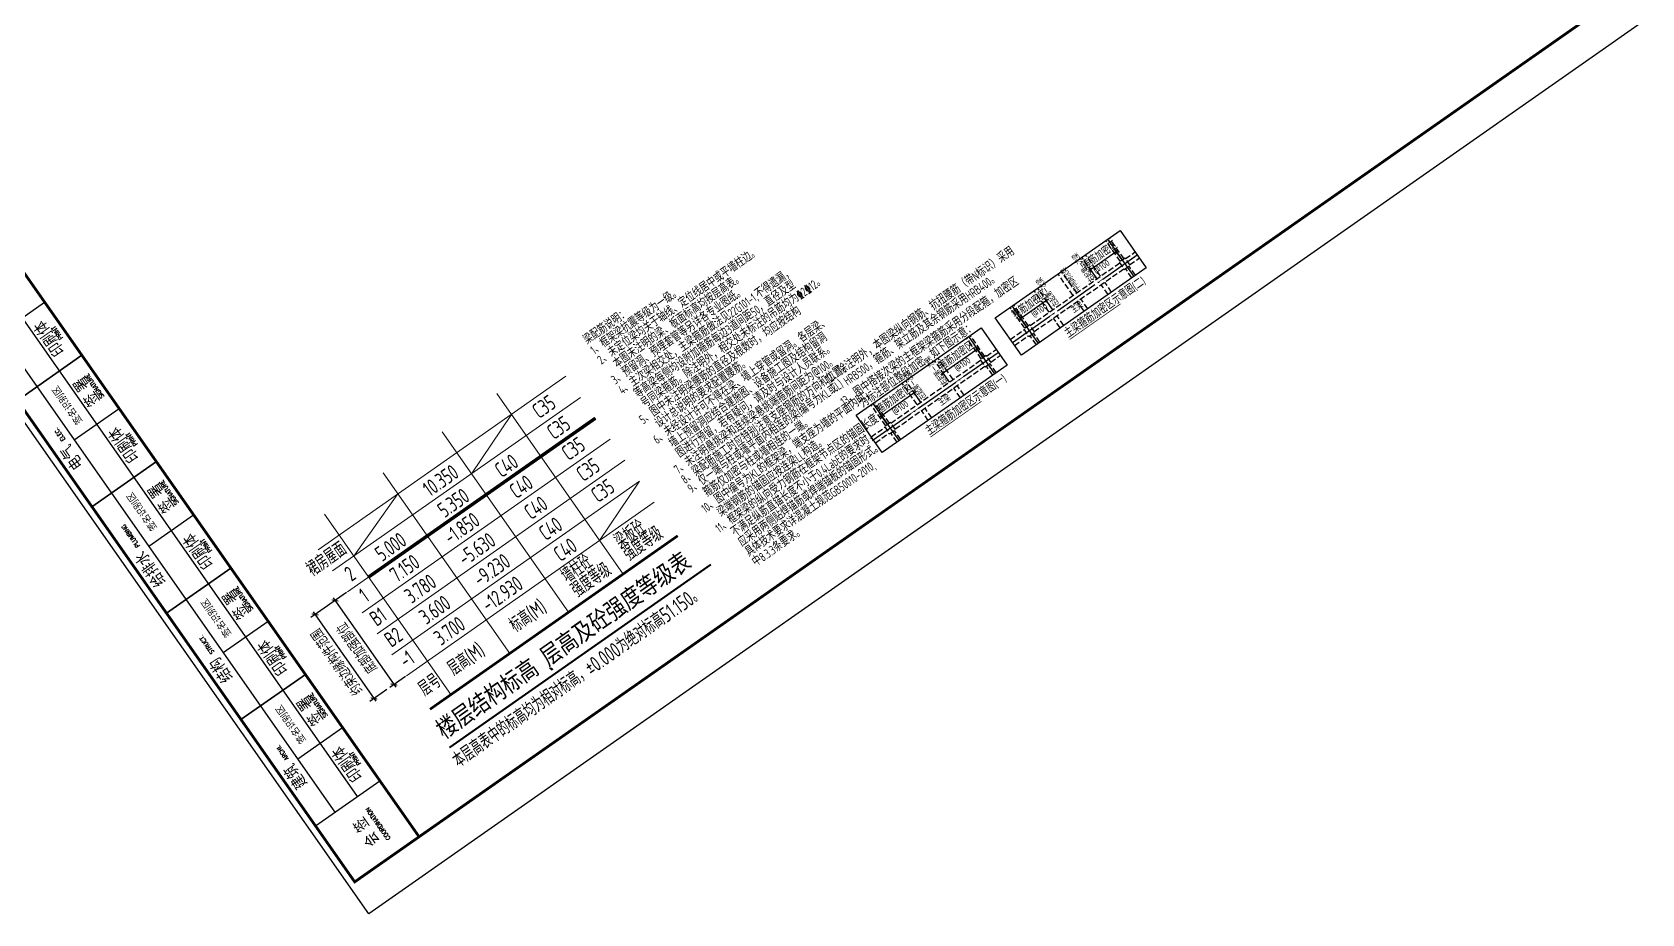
# Model space of a CAD drawing. Header units: millimetres. Extents: x 1089227 to 13101469, y 618865 to 10240562.
# Drawn here: x 3686818 to 3757457, y 4721512 to 4760204 of the extents above; entities that cross this region are included whole.
import ezdxf
from ezdxf.enums import TextEntityAlignment as Align

# ---------------------------------------------------------------- set-up
doc = ezdxf.new("R2010")
doc.units = ezdxf.units.MM
doc.header["$LTSCALE"] = 1000
doc.header["$PDMODE"] = 3
doc.header["$PDSIZE"] = 200
for name, pattern in [('CENTER', [2, 1.25, -0.25, 0.25, -0.25]), ('DASH', [0.35, 0.25, -0.1]), ('DOTE', [2.42, 2, -0.2, 0.02, -0.2])]:
    doc.linetypes.add(name, pattern=pattern)
doc.layers.get('0').update_dxf_attribs({"linetype": 'CONTINUOUS'})
doc.layers.get('Defpoints').update_dxf_attribs({"linetype": 'CONTINUOUS'})
for name, color, linetype in [('DIM', 3, 'CONTINUOUS'), ('DT', 3, 'CONTINUOUS'), ('P-dim', 3, 'CONTINUOUS'), ('R1', 6, 'DASH'), ('S-GRID', 11, 'DOTE'), ('S0', 4, 'CONTINUOUS'), ('S1', 4, 'DASH'), ('TAB_TH', 7, 'CONTINUOUS'), ('text-板面筋', 3, 'CONTINUOUS'), ('TK', 4, 'CONTINUOUS'), ('TK-TEXT', 7, 'CONTINUOUS'), ('VHBoundary', 4, 'CONTINUOUS')]:
    doc.layers.add(name, color=color, linetype=linetype)
doc.layers.add('S-TABLE', color=113, linetype='CONTINUOUS', lineweight=0)
doc.layers.add('S-TEXT', color=32, linetype='CONTINUOUS', lineweight=0)
doc.layers.add('TK-MEMO', color=8, linetype='CONTINUOUS', plot=False)
doc.styles.add('SADITK', font='sadixcsg.shx', dxfattribs={"bigfont": 'AllInOneBig.shx'})
doc.styles.add('SADITK-SX', font='simfang.ttf', dxfattribs={"width": 0.7})
doc.styles.add('SADITK-YW', font='romanc.shx', dxfattribs={"width": 0.7, "bigfont": 'AllInOneBig.shx'})
doc.styles.add('TSSD', font='tssdeng.shx', dxfattribs={"bigfont": 'hztxt.shx'})
doc.styles.add('TSSD_Dimension', font='tssdeng.shx', dxfattribs={"width": 0.75, "bigfont": 'Hztxt.shx'})
doc.styles.add('TSSD_Label', font='Tssdeng.shx', dxfattribs={"width": 0.7, "bigfont": 'hztxt.shx'})
doc.styles.add('TSSD_Rein', font='tssdeng.shx', dxfattribs={"width": 0.7, "bigfont": 'hztxt.shx'})
doc.styles.add('黑体', font='simhei.ttf', dxfattribs={"width": 0.8})
doc.dimstyles.new('TSSD_100_100', dxfattribs={"dimtxt": 350, "dimasz": 100, "dimexe": 150, "dimexo": 250, "dimgap": 100, "dimtad": 1, "dimdec": 0, "dimzin": 0, "dimdsep": 46, "dimtxsty": 'TSSD_Dimension', "dimblk": 'ARCHTICK', "dimblk1": 'ARCHTICK', "dimblk2": 'ARCHTICK', "dimcen": 0, "dimdle": 100, "dimclrt": 7, "dimadec": 0, "dimazin": 0, "dimtfac": 1, "dimtdec": 0, "dimtix": 1, "dimtmove": 2, "dimatfit": 3, "dimfxl": 0, "dimtolj": 1, "dimtzin": 0, "dimarcsym": 0})
doc.dimstyles.new('TSSD_150_150', dxfattribs={"dimtxt": 525, "dimasz": 150, "dimexe": 225, "dimexo": 375, "dimgap": 150, "dimtad": 1, "dimdec": 0, "dimzin": 0, "dimdsep": 46, "dimtxsty": 'TSSD_Dimension', "dimblk": 'ARCHTICK', "dimblk1": 'ARCHTICK', "dimblk2": 'ARCHTICK', "dimcen": 0, "dimdle": 150, "dimclrt": 7, "dimadec": 0, "dimazin": 0, "dimtfac": 1, "dimtdec": 0, "dimtix": 1, "dimtmove": 2, "dimatfit": 3, "dimfxl": 0, "dimtolj": 1, "dimtzin": 0, "dimarcsym": 0})

# ---------------------------------------------------------------- blocks, each defined once
blk = doc.blocks.new('template_31-施工图_A0_A0_1.0000_3fa9c08c64a9101061c9a26412af947e', base_point=(-1189, 0))
at = {"layer": 'TK'}
for p, q in [((-1187, 30), (-1187, 410)), ((-1180, 30), (-1180, 410)), ((-1172, 30), (-1172, 410)), ((-1180, 201), (-1164, 201)), ((-1180, 163), (-1164, 163)), ((-1180, 125), (-1164, 125)), ((-1180, 87), (-1164, 87)), ((-1180, 49), (-1164, 49))]:
    blk.add_line(p, q, dxfattribs=at)
for points in [[(-1189, 841), (1189, 841), (1189, 0), (-1189, 0)], [(-1187, 182), (-1164, 182), (-1164, 220), (-1187, 220)], [(-1187, 144), (-1164, 144), (-1164, 182), (-1187, 182)], [(-1187, 106), (-1164, 106), (-1164, 144), (-1187, 144)], [(-1187, 68), (-1164, 68), (-1164, 106), (-1187, 106)], [(-1187, 30), (-1164, 30), (-1164, 68), (-1187, 68)]]:
    blk.add_lwpolyline(points, close=True, dxfattribs=at)
at = {"layer": 'TK', "const_width": 0.8}
blk.add_lwpolyline([(-1164, 831), (-1164, 10), (1179, 10), (1179, 831)], close=True, dxfattribs=at)
at = {"layer": 'TK', "color": 4, "const_width": 0.8}
blk.add_lwpolyline([(-1164, 10), (-1187, 10), (-1187, 410), (-1164, 410)], close=True, dxfattribs=at)
at = {"layer": 'VHBoundary'}
blk.add_lwpolyline([(-1189, 841), (1189, 841), (1189, 0), (-1189, 0)], close=True, dxfattribs=at)
at = {"layer": 'TK', "style": 'SADITK'}
for s, p in [('印刷体', (-1167, 191.5)), ('签 署', (-1167, 172.5)), ('印刷体', (-1167, 153.5)), ('签 署', (-1167, 134.5)), ('印刷体', (-1167, 115.5)), ('签 署', (-1167, 96.5)), ('印刷体', (-1167, 77.5)), ('签 署', (-1167, 58.5)), ('印刷体', (-1167, 39.5))]:
    blk.add_text(s, height=4, rotation=90, dxfattribs=at).set_placement(p, align=Align.CENTER)
at = {"layer": 'TK', "style": 'SADITK-YW', "width": 0.9}
for s, p in [('PRINT', (-1165.5, 191.5)), ('SIGNATURE', (-1165.5, 172.5)), ('PRINT', (-1165.5, 153.5)), ('SIGNATURE', (-1165.5, 134.5)), ('PRINT', (-1165.5, 115.5)), ('SIGNATURE', (-1165.5, 96.5)), ('PRINT', (-1165.5, 77.5)), ('SIGNATURE', (-1165.5, 58.5)), ('PRINT', (-1165.5, 39.5)), ('COORDINATION', (-1171, 20))]:
    blk.add_text(s, height=1.3, rotation=90, dxfattribs=at).set_placement(p, align=Align.CENTER)
for s, p in [('  ELEC.', (-1182, 163)), ('  PLUMBING', (-1182, 125)), ('  STRUCT.', (-1182, 87)), ('  ARCHI.', (-1182, 49))]:
    blk.add_text(s, height=1.3, rotation=90, dxfattribs=at).set_placement(p)
at = {"layer": 'TK', "style": 'SADITK'}
for s, p in [('电气', (-1181.5, 163)), ('给排水', (-1181.5, 125)), ('结构', (-1181.5, 87)), ('建筑', (-1181.5, 49))]:
    blk.add_text(s, height=4, rotation=90, dxfattribs=at).set_placement(p, align=Align.RIGHT)
blk.add_text('会 签', height=4, rotation=90, dxfattribs=at).set_placement((-1176, 20), align=Align.MIDDLE)
at = {"layer": 'TK-MEMO', "style": 'SADITK'}
for p in [(-1176, 172.5), (-1176, 134.5), (-1176, 96.5), (-1176, 58.5)]:
    blk.add_text('签名识别区', height=2, rotation=90, dxfattribs=at).set_placement(p, align=Align.MIDDLE)
at = {"layer": 'TK-TEXT', "style": 'SADITK-SX', "width": 0.7}
for tag, p in [('市政会签', (-1176, 381.5)), ('园林会签', (-1176, 343.5)), ('幕墙会签', (-1176, 305.5)), ('装饰会签', (-1176, 267.5)), ('燃气会签', (-1176, 229.5)), ('暖通会签', (-1176, 191.5)), ('电气会签', (-1176, 153.5)), ('给排水会签', (-1176, 115.5)), ('结构会签', (-1176, 77.5)), ('建筑会签', (-1176, 39.5))]:
    blk.add_attdef(tag, text='', height=4, rotation=90, dxfattribs=at).set_placement(p, align=Align.MIDDLE_CENTER)
for tag, height, p in [('专业审定', 4, (1134.75, 268)), ('专业审核', 4, (1134.75, 248)), ('项目负责1', 4, (1134.75, 238)), ('项目负责2', 4, (1134.75, 228)), ('专业负责1', 4, (1134.75, 218)), ('专业负责2', 4, (1134.75, 208)), ('专业校对', 4, (1134.75, 198)), ('专业设计', 4, (1134.75, 188)), ('方案设计', 4, (1134.75, 178)), ('专业制图', 4, (1134.75, 168)), ('建设单位_001', 4, (1148.5, 140)), ('建设地点_001', 4, (1148.5, 124)), ('工程名称_001', 4, (1148.5, 106)), ('子项名称_001', 4, (1148.5, 86)), ('图纸名称_001', 4, (1148.5, 66)), ('版次', 4, (1129.5, 53)), ('日期', 4, (1165, 53)), ('图别', 4, (1129.5, 43)), ('图号', 4, (1165, 43)), ('合同号', 4, (1136, 30)), ('项目编号1', 2, (1114.06, 13.58)), ('阶段编号1', 2, (1132.25, 13.75)), ('子项编号1', 2, (1144.75, 13.75))]:
    blk.add_attdef(tag, text='', height=height, dxfattribs=at).set_placement(p, align=Align.MIDDLE_CENTER)
blk = doc.blocks.new('_ArchTick')
at = {"color": 0, "linetype": 'ByBlock', "const_width": 0.3}
blk.add_lwpolyline([(-0.71, -0.71), (0.71, 0.71)], dxfattribs=at)
blk = doc.blocks.new('*D899')
at = {"layer": 'Defpoints', "color": 0, "ltscale": 1000, "transparency": 16777216}
for p in [(530, 8167, 94555), (-405, 3667), (586, 3667, 94555)]:
    blk.add_point(p, dxfattribs=at)
at = {"layer": 'P-dim', "color": 0, "lineweight": -2, "ltscale": 1000, "transparency": 16777216}
for p, q in [((155, 8167), (-630, 8167)), ((-405, 8317), (-405, 3517)), ((211, 3667), (-630, 3667))]:
    blk.add_line(p, q, dxfattribs=at)
at = {"layer": 'P-dim', "color": 0, "lineweight": -2, "ltscale": 1000, "transparency": 16777216, "xscale": 150, "yscale": 150, "zscale": 150}
for p, rotation in [((-405, 8167), 90), ((-405, 3667), 270)]:
    blk.add_blockref('_ArchTick', p, dxfattribs=dict(at, rotation=rotation))
at = {"layer": 'P-dim', "color": 7, "ltscale": 1000, "transparency": 16777216, "insert": (-817, 5917), "char_height": 525, "attachment_point": 5, "rotation": 90, "style": 'TSSD_Rein'}
blk.add_mtext('\\A1;底部加强部位', dxfattribs=at)
blk = doc.blocks.new('*D900')
at = {"layer": 'Defpoints', "color": 0, "ltscale": 1000, "transparency": 16777216}
for p in [(586, 8167, 94555), (-1476, 3667), (-405, 3667)]:
    blk.add_point(p, dxfattribs=at)
at = {"layer": 'P-dim', "color": 0, "lineweight": -2, "ltscale": 1000, "transparency": 16777216}
for p, q in [((211, 8167), (-1701, 8167)), ((-1476, 8317), (-1476, 3517)), ((-780, 3667), (-1701, 3667))]:
    blk.add_line(p, q, dxfattribs=at)
at = {"layer": 'P-dim', "color": 0, "lineweight": -2, "ltscale": 1000, "transparency": 16777216, "xscale": 150, "yscale": 150, "zscale": 150}
for p, rotation in [((-1476, 8167), 90), ((-1476, 3667), 270)]:
    blk.add_blockref('_ArchTick', p, dxfattribs=dict(at, rotation=rotation))
at = {"layer": 'P-dim', "color": 7, "ltscale": 1000, "transparency": 16777216, "insert": (-1888, 5917), "char_height": 525, "attachment_point": 5, "rotation": 90, "style": 'TSSD_Rein'}
blk.add_mtext('\\A1;约束边缘构件范围', dxfattribs=at)
blk = doc.blocks.new('*D545')
at = {"layer": 'Defpoints', "color": 0, "transparency": 16777216}
for p in [(8784, -9957), (8784, -10656), (10544, -10656)]:
    blk.add_point(p, dxfattribs=at)
at = {"layer": 'DIM', "color": 0, "lineweight": -2, "transparency": 16777216}
for p, q in [((8784, -10406), (8784, -9807)), ((10544, -10406), (10544, -9807)), ((10644, -9957), (8684, -9957))]:
    blk.add_line(p, q, dxfattribs=at)
at = {"layer": 'DIM', "color": 0, "lineweight": -2, "transparency": 16777216, "xscale": 100, "yscale": 100, "zscale": 100}
for p, rotation in [((8784, -9957), 180.0000000000303), ((10544, -9957), 3.029576589597127e-11)]:
    blk.add_blockref('_ArchTick', p, dxfattribs=dict(at, rotation=rotation))
at = {"layer": 'DIM', "color": 7, "transparency": 16777216, "insert": (9664, -9682), "char_height": 350, "attachment_point": 5, "style": 'TSSD_Dimension'}
blk.add_mtext('\\A1;箍筋加密区', dxfattribs=at)
blk = doc.blocks.new('*D546')
at = {"layer": 'Defpoints', "color": 0, "transparency": 16777216}
for p in [(13904, -9957), (12080, -10656), (13904, -10656)]:
    blk.add_point(p, dxfattribs=at)
at = {"layer": 'DIM', "color": 0, "lineweight": -2, "transparency": 16777216}
for p, q in [((12080, -10406), (12080, -9807)), ((13904, -10406), (13904, -9807)), ((11980, -9957), (14004, -9957))]:
    blk.add_line(p, q, dxfattribs=at)
at = {"layer": 'DIM', "color": 0, "lineweight": -2, "transparency": 16777216, "xscale": 100, "yscale": 100, "zscale": 100, "rotation": 180}
blk.add_blockref('_ArchTick', (12080, -9957), dxfattribs=at)
at = {"layer": 'DIM', "color": 0, "lineweight": -2, "transparency": 16777216, "xscale": 100, "yscale": 100, "zscale": 100}
blk.add_blockref('_ArchTick', (13904, -9957), dxfattribs=at)
at = {"layer": 'DIM', "color": 7, "transparency": 16777216, "insert": (12992, -9682), "char_height": 350, "attachment_point": 5, "style": 'TSSD_Dimension'}
blk.add_mtext('\\A1;箍筋加密区', dxfattribs=at)
blk = doc.blocks.new('*D547')
at = {"layer": 'Defpoints', "color": 0, "transparency": 16777216}
for p in [(16239, -9957), (16239, -10656), (17615, -10656)]:
    blk.add_point(p, dxfattribs=at)
at = {"layer": 'DIM', "color": 0, "lineweight": -2, "transparency": 16777216}
for p, q in [((16239, -10406), (16239, -9807)), ((17615, -10406), (17615, -9807)), ((16239, -9957), (16139, -9957)), ((17615, -9957), (16239, -9957)), ((17615, -9957), (17715, -9957))]:
    blk.add_line(p, q, dxfattribs=at)
at = {"layer": 'DIM', "color": 0, "lineweight": -2, "transparency": 16777216, "xscale": 100, "yscale": 100, "zscale": 100}
for p, rotation in [((16239, -9957), 3.87773226764032e-11), ((17615, -9957), 180.0000000000388)]:
    blk.add_blockref('_ArchTick', p, dxfattribs=dict(at, rotation=rotation))
at = {"layer": 'DIM', "color": 7, "transparency": 16777216, "insert": (16927, -9682), "char_height": 350, "attachment_point": 5, "style": 'TSSD_Dimension'}
blk.add_mtext('\\A1;箍筋加密区', dxfattribs=at)
blk = doc.blocks.new('*D548')
at = {"layer": 'Defpoints', "color": 0, "transparency": 16777216}
for p in [(21359, -9957), (19983, -10656), (21359, -10656)]:
    blk.add_point(p, dxfattribs=at)
at = {"layer": 'DIM', "color": 0, "lineweight": -2, "transparency": 16777216}
for p, q in [((19983, -10406), (19983, -9807)), ((21359, -10406), (21359, -9807)), ((19983, -9957), (19883, -9957)), ((19983, -9957), (21359, -9957)), ((21359, -9957), (21459, -9957))]:
    blk.add_line(p, q, dxfattribs=at)
at = {"layer": 'DIM', "color": 0, "lineweight": -2, "transparency": 16777216, "xscale": 100, "yscale": 100, "zscale": 100}
blk.add_blockref('_ArchTick', (19983, -9957), dxfattribs=at)
at = {"layer": 'DIM', "color": 0, "lineweight": -2, "transparency": 16777216, "xscale": 100, "yscale": 100, "zscale": 100, "rotation": 180}
blk.add_blockref('_ArchTick', (21359, -9957), dxfattribs=at)
at = {"layer": 'DIM', "color": 7, "transparency": 16777216, "insert": (20671, -9682), "char_height": 350, "attachment_point": 5, "style": 'TSSD_Dimension'}
blk.add_mtext('\\A1;箍筋加密区', dxfattribs=at)
blk = doc.blocks.new('A$C63A33703')
at = {"layer": 'DT', "const_width": 85.7}
blk.add_lwpolyline([(0, 0), (14008.2, 0)], dxfattribs=at)
at = {"layer": 'DT', "elevation": 56280.6}
blk.add_lwpolyline([(5609.1, 331.7), (5647.9, 311.9), (5680.2, 269.1), (5684.3, 230), (5673.7, 215.7), (5643.1, 206), (5625.8, 220.9), (5625.3, 243.3), (5619.1, 282.8), (5605.7, 330.4), (5602.7, 333)], close=True, dxfattribs=at)
at = {"layer": 'S-TABLE'}
for p, q in [((1390.4, 1867), (1390.4, 11542)), ((4540.4, 1867), (4540.4, 11542)), ((7690.4, 1867), (7690.4, 11542)), ((10615.4, 1867), (10615.4, 11542)), ((265.4, 10417), (13540.4, 10417)), ((1390.4, 9292), (4540.4, 10417)), ((7690.4, 9292), (10615.4, 10417)), ((250.9, 9292), (13525.9, 9292)), ((250.9, 8167), (13525.9, 8167)), ((265.4, 8167), (13540.4, 8167)), ((265.4, 7042), (13540.4, 7042)), ((265.4, 7042), (13540.4, 7042)), ((265.4, 5917), (13540.4, 5917)), ((265.4, 5917), (13540.4, 5917)), ((265.4, 4792), (13540.4, 4792)), ((265.4, 4792), (13540.4, 4792)), ((10615.4, 3667), (13540.4, 4792)), ((265.4, 3667), (13540.4, 3667)), ((265.4, 3667), (13540.4, 3667))]:
    blk.add_line(p, q, dxfattribs=at)
at = {"layer": 'TAB_TH', "const_width": 112.5}
blk.add_lwpolyline([(265.4, 1867), (13540.4, 1867)], dxfattribs=at)
at = {"layer": 'DT'}
for s, height, style, width, p in [('裙房屋面', 675, 'TSSD_Label', 0.7, (-614.9, 9544.3)), ('10.350', 675, 'TSSD_Label', 0.7, (5598.4, 9486.8)), ('2', 675, 'TSSD_Label', 0.7, (650, 8419.3)), ('5.000', 675, 'TSSD_Label', 0.7, (2252.1, 8361.8)), ('5.350', 675, 'TSSD_Label', 0.7, (5598.4, 8361.8)), ('C40', 675, 'TSSD_Label', 0.7, (8662.4, 8361.8)), ('1', 675, 'TSSD_Label', 0.7, (650, 7294.3)), ('7.150', 675, 'TSSD_Label', 0.7, (2252.1, 7236.8)), ('-1.850', 675, 'TSSD_Label', 0.7, (5135.5, 7236.8)), ('C40', 675, 'TSSD_Label', 0.7, (8662.4, 7236.8)), ('B1', 675, 'TSSD_Label', 0.7, (424.4, 6169.3)), ('3.780', 675, 'TSSD_Label', 0.7, (2252.1, 6111.8)), ('-5.630', 675, 'TSSD_Label', 0.7, (5117.8, 6111.8)), ('C40', 675, 'TSSD_Label', 0.7, (8662.4, 6111.8)), ('B2', 675, 'TSSD_Label', 0.7, (424.4, 5044.3)), ('3.600', 675, 'TSSD_Label', 0.7, (2252.1, 4986.8)), ('-9.230', 675, 'TSSD_Label', 0.7, (5135.5, 4986.8)), ('C40', 675, 'TSSD_Label', 0.7, (8662.4, 4986.8)), ('-1', 675, 'TSSD_Label', 0.7, (424.4, 3919.3)), ('3.700', 675, 'TSSD_Label', 0.7, (2252.1, 3861.8)), ('-12.930', 675, 'TSSD_Label', 0.7, (4795.7, 3861.8)), ('C40', 675, 'TSSD_Label', 0.7, (8662.4, 3861.8)), ('层号', 675, 'TSSD_Label', 0.7, (398.2, 2424.2)), ('层高(M)', 675, 'TSSD_Label', 0.7, (1963.6, 2429.5)), ('标高(M)', 675, 'TSSD_Label', 0.7, (5269.4, 2429.5)), ('楼层结构标高 层高及砼强度等级表', 787.5, '黑体', 0.8, (9.6, 432.8)), ('本层高表中的标高均为相对标高，%%P0.000为绝对标高51.150。', 675, 'TSSD_Label', 0.7, (-184.4, -995.5))]:
    blk.add_text(s, height=height, dxfattribs=dict(at, style=style, width=width)).set_placement(p)
at = {"layer": 'text-板面筋', "style": 'TSSD_Dimension', "width": 0.7}
for p in [(12465.2, 9542.7), (12465.2, 8417.7), (12465.2, 7292.7), (12465.2, 6167.7), (12465.2, 5042.7)]:
    blk.add_text('C35', height=675, rotation=0.000823, dxfattribs=at).set_placement(p, align=Align.RIGHT)
for s, p in [('墙柱砼', (8370.3, 2898.2)), ('梁板砼', (11158.2, 2812.4)), ('强度等级', (8370.3, 2137.2)), ('强度等级', (11144.5, 2148.6))]:
    blk.add_text(s, height=675, rotation=0.000823, dxfattribs=at).set_placement(p)
at = {"layer": 'P-dim', "color": 6, "ltscale": 1000}
for base, p1, p2, text, picture, middle in [((-1475.9, 3667, -94555.2), (586, 8167), (-404.9, 3667, -94555.2), '约束边缘构件范围', '*D900', (-1888.4, 5917, -94555.2)), ((-404.9, 3667, -94555.2), (530.4, 8167), (586, 3667), '底部加强部位', '*D899', (-817.4, 5917, -94555.2))]:
    dim = blk.add_linear_dim(base=base, p1=p1, p2=p2, angle=90, text=text, dimstyle='TSSD_150_150', override={"dimtxsty": 'TSSD_Rein'}, dxfattribs=at)
    dim.commit()
    dim.dimension.update_dxf_attribs({"geometry": picture, "text_midpoint": middle})
blk = doc.blocks.new('SM梁配筋2')
at = {"layer": 'DIM', "linetype": 'CENTER', "ltscale": 0.5, "const_width": 32}
for points in [[(10544.3, -10607.1), (8944.3, -10607.1)], [(13744.3, -10607.1), (12080.3, -10607.1)], [(17614.7, -10607.1), (16398.7, -10607.1)], [(21198.7, -10607.1), (19982.7, -10607.1)]]:
    blk.add_lwpolyline(points, dxfattribs=at)
at = {"layer": 'R1'}
for points in [[(8624.3, -10799.1), (8944.3, -10799.1), (8944.3, -10415.1), (8624.3, -10415.1)], [(13744.3, -10799.1), (14064.3, -10799.1), (14064.3, -10415.1), (13744.3, -10415.1)], [(16078.7, -10799.1), (16398.7, -10799.1), (16398.7, -10415.1), (16078.7, -10415.1)], [(21198.7, -10799.1), (21518.7, -10799.1), (21518.7, -10415.1), (21198.7, -10415.1)]]:
    blk.add_lwpolyline(points, close=True, dxfattribs=at)
at = {"layer": 'S-GRID'}
for p, q in [((8784.3, -9292.9), (8784.3, -11293.1)), ((13904.3, -9292.9), (13904.3, -11293.1)), ((16238.7, -9292.9), (16238.7, -11293.1)), ((21358.7, -9292.9), (21358.7, -11293.1)), ((7884.8, -10607.1), (14577.8, -10607.1)), ((15339.1, -10607.1), (22032.1, -10607.1))]:
    blk.add_line(p, q, dxfattribs=at)
at = {"layer": 'S-TEXT', "const_width": 32}
for points in [[(10017.4, -11945.1), (12742.6, -11945.1)], [(17471.7, -11945.1), (20196.9, -11945.1)]]:
    blk.add_lwpolyline(points, dxfattribs=at)
at = {"layer": 'S0'}
for points in [[(7884.8, -9292.9), (14577.8, -9292.9), (14577.8, -11293.1), (7884.8, -11293.1)], [(15339.1, -9292.9), (22032.1, -9292.9), (22032.1, -11293.1), (15339.1, -11293.1)]]:
    blk.add_lwpolyline(points, close=True, dxfattribs=at)
at = {"layer": 'S1'}
for p, q in [((8688.3, -10415.1), (8688.3, -9292.9)), ((8880.3, -10415.1), (8880.3, -9292.9)), ((10352.3, -10447.1), (10352.3, -9292.9)), ((10544.3, -10447.1), (10544.3, -9292.9)), ((12080.3, -10447.1), (12080.3, -9292.9)), ((12272.3, -10447.1), (12272.3, -9292.9)), ((13808.3, -10415.1), (13808.3, -9292.9)), ((14000.3, -10415.1), (14000.3, -9292.9)), ((16142.7, -10415.1), (16142.7, -9292.9)), ((16334.7, -10415.1), (16334.7, -9292.9)), ((17422.7, -10447.1), (17422.7, -9292.9)), ((17614.7, -10447.1), (17614.7, -9292.9)), ((18702.7, -10447.1), (18702.7, -9292.9)), ((18894.7, -10447.1), (18894.7, -9292.9)), ((19982.7, -10447.1), (19982.7, -9292.9)), ((20174.7, -10447.1), (20174.7, -9292.9)), ((21262.7, -10415.1), (21262.7, -9292.9)), ((21454.7, -10415.1), (21454.7, -9292.9)), ((7884.8, -10447.1), (8624.3, -10447.1)), ((8944.3, -10447.1), (13744.3, -10447.1)), ((14064.3, -10447.1), (14577.8, -10447.1)), ((15339.1, -10447.1), (16078.7, -10447.1)), ((16398.7, -10447.1), (21198.7, -10447.1)), ((21518.7, -10447.1), (22032.1, -10447.1)), ((7884.8, -10767.1), (8624.3, -10767.1)), ((8688.3, -11293.1), (8688.3, -10799.1)), ((8880.3, -11293.1), (8880.3, -10799.1)), ((8944.3, -10767.1), (13744.3, -10767.1)), ((10352.3, -11293.1), (10352.3, -10767.1)), ((10544.3, -11293.1), (10544.3, -10767.1)), ((12080.3, -11293.1), (12080.3, -10767.1)), ((12272.3, -11293.1), (12272.3, -10767.1)), ((13808.3, -11293.1), (13808.3, -10799.1)), ((14000.3, -11293.1), (14000.3, -10799.1)), ((14064.3, -10767.1), (14577.8, -10767.1)), ((15339.1, -10767.1), (16078.7, -10767.1)), ((16142.7, -11293.1), (16142.7, -10799.1)), ((16334.7, -11293.1), (16334.7, -10799.1)), ((16398.7, -10767.1), (21198.7, -10767.1)), ((17422.7, -11293.1), (17422.7, -10767.1)), ((17614.7, -11293.1), (17614.7, -10767.1)), ((18702.7, -11293.1), (18702.7, -10767.1)), ((18894.7, -11293.1), (18894.7, -10767.1)), ((19982.7, -11293.1), (19982.7, -10767.1)), ((20174.7, -11293.1), (20174.7, -10767.1)), ((21262.7, -11293.1), (21262.7, -10799.1)), ((21454.7, -11293.1), (21454.7, -10799.1)), ((21518.7, -10767.1), (22032.1, -10767.1))]:
    blk.add_line(p, q, dxfattribs=at)
at = {"layer": 'DIM', "style": 'TSSD_Rein', "width": 0.7}
for s, p in [('左起第一次梁', (10897.6, -10405.4)), ('右起第一次梁', (12023.8, -10420)), ('左起第一次梁', (18014.7, -10405.4)), ('中间跨次梁', (19158.3, -10405.4)), ('右起第一次梁', (19926.1, -10420))]:
    blk.add_text(s, height=256, rotation=90, dxfattribs=at).set_placement(p)
for p in [(11177.1, -11118), (18271.6, -11118)]:
    blk.add_text('主梁', height=288, dxfattribs=at).set_placement(p)
at = {"layer": 'DIM', "char_height": 288, "attachment_point": 5, "style": 'TSSD_Dimension'}
for insert in [(9664.3, -10157.5), (12992.3, -10157.5), (17118.7, -10157.5), (20446.7, -10157.5)]:
    blk.add_mtext('@100', dxfattribs=dict(at, insert=insert))
at = {"layer": 'S-TEXT', "width": 0.7}
for s, height, style, p in [('梁配筋说明：', 400, 'TSSD_Rein', (0, 0)), ('1、框架梁抗震等级为一级。', 400, 'TSSD_Rein', (0, -533.3)), ('2、未定位梁均关于轴线、定位线居中或平墙柱边。', 400, 'TSSD_Rein', (0, -1066.7)), ('本图未注明的梁、板面标高均按层高表。', 400, 'TSSD_Rein', (470.7, -1600)), ('3、预留洞、预埋套管等另详各专业图纸。', 400, 'TSSD_Rein', (0, -2133.3)), ('4、主次梁相交处，主梁箍筋做法见22G101-1,不得遗漏，', 400, 'TSSD_Rein', (0, -2666.7)), ('等高梁每侧均设附加箍筋每边3道间距50，直径及型', 400, 'TSSD_Rein', (470.7, -3200)), ('号同梁箍筋。除注明外，相交处未标注的吊筋均为%%1322%%13212。', 400, 'TSSD_Rein', (470.7, -3733.3)), ('5、图中未注明梁腰筋的直径及根数时，均应按结构', 400, 'TSSD_Rein', (0, -4266.7)), ('6、未经设计许可不得在梁、墙上穿管或留洞。各层梁、', 400, 'TSSD_Rein', (0, -5333.3)), ('设计总说明的要求配置腰筋。', 400, 'TSSD_Rein', (470.7, -4800)), ('墙上预留洞应结合建施图、设备施工图及结构留洞', 400, 'TSSD_Rein', (470.7, -5866.7)), ('图进行预留，若有疑问，请及时与设计人员联系。', 400, 'TSSD_Rein', (470.7, -6400)), ('7、未注明悬挑梁和连续梁悬挑端箍筋间距为@100。', 400, 'TSSD_Rein', (0, -6936.2)), ('8、梁配筋施工时应特别注意支座钢筋的方向和位置。', 400, 'TSSD_Rein', (0, -7469.6)), ('12、除注明外，本图梁纵向钢筋、抗扭腰筋（带N标识）采用', 400, 'TSSD_Rein', (7692.1, -7490.5)), ('9、仅一端与柱或墙平面内相连的梁(编号为KL或L)', 400, 'TSSD_Rein', (0, -7958.9)), ('HRB500，箍筋、架立筋及其余钢筋采用HRB400。', 400, 'TSSD_Rein', (8322.4, -8023.8)), ('箍筋仅加密与柱或墙相连的一端。', 400, 'TSSD_Rein', (470.7, -8492.3)), ('13、图中搭接次梁的主框架梁箍筋采用分段配箍，加密区', 400, 'TSSD_Rein', (7692.1, -8690.5)), ('10、图中编号为KL的框架梁，端支座为墙的平面内时，', 400, 'TSSD_Rein', (0, -9025.6)), ('梁端钢筋的锚固应按连梁LL构造。', 400, 'TSSD_Rein', (470.7, -9558.9)), ('为标注部位整段加密，如下图示意：', 400, 'TSSD_Rein', (8322.4, -9223.8)), ('11、框架梁的纵向受力钢筋在框架节点区的锚固长度', 400, 'TSSD_Rein', (0, -10092.3)), ('不满足纵筋直锚长度不小于0.4LabE的要求时，', 400, 'TSSD_Rein', (470.7, -10625.6)), ('应采用两侧贴焊锚筋或焊端锚板的锚固形式。', 400, 'TSSD_Rein', (470.7, -11158.9)), ('具体技术要求详混凝土规范GB50010-2010,', 400, 'TSSD_Rein', (470.7, -11692.3)), ('中8.3.3条要求。', 400, 'TSSD_Rein', (470.7, -12225.6)), ('主梁箍筋加密区示意图(一)', 384, 'TSSD', (10003.9, -11874.6, 0)), ('主梁箍筋加密区示意图(二)', 384, 'TSSD', (17458.2, -11874.6, 0))]:
    blk.add_text(s, height=height, dxfattribs=dict(at, style=style)).set_placement(p)
at = {"layer": 'DIM'}
for p1, p2, distance, picture, middle in [((10544.3, -10655.6), (8784.3, -10655.6), -698.4, '*D545', (9664.3, -9682.2)), ((12080.3, -10655.6), (13904.3, -10655.6), 698.4, '*D546', (12992.3, -9682.2)), ((17614.7, -10655.6), (16238.7, -10655.6), -698.4, '*D547', (16926.7, -9682.2)), ((19982.7, -10655.6), (21358.7, -10655.6), 698.4, '*D548', (20670.7, -9682.2))]:
    dim = blk.add_aligned_dim(p1=p1, p2=p2, distance=distance, text='箍筋加密区', dimstyle='TSSD_100_100', dxfattribs=at)
    dim.commit()
    dim.dimension.update_dxf_attribs({"geometry": picture, "text_midpoint": middle})

msp = doc.modelspace()

# ---------------------------------------------------------------- linework, layer by layer
at = {"layer": 'DT', "color": 6, "linetype": 'Continuous', "const_width": 150}
msp.add_lwpolyline([(3711534.072, 4743263.089), (3701582.022, 4736293.211)], dxfattribs=at)

# ---------------------------------------------------------------- block references
at = {"xscale": 150, "yscale": 150, "zscale": 150, "rotation": 35.00532206532363}
msp.add_blockref('template_31-施工图_A0_A0_1.0000_3fa9c08c64a9101061c9a26412af947e', (3701586.318, 4721512.406), dxfattribs=at)
at = {"transparency": 16777216, "rotation": 35.00532206531852}
msp.add_blockref('SM梁配筋2', (3711185.932, 4746478.016), dxfattribs=at)
at = {"rotation": 35.00532206532101}
msp.add_blockref('A$C63A33703', (3705128.165, 4728806.036), dxfattribs=at)

doc.saveas('drawing.dxf')
